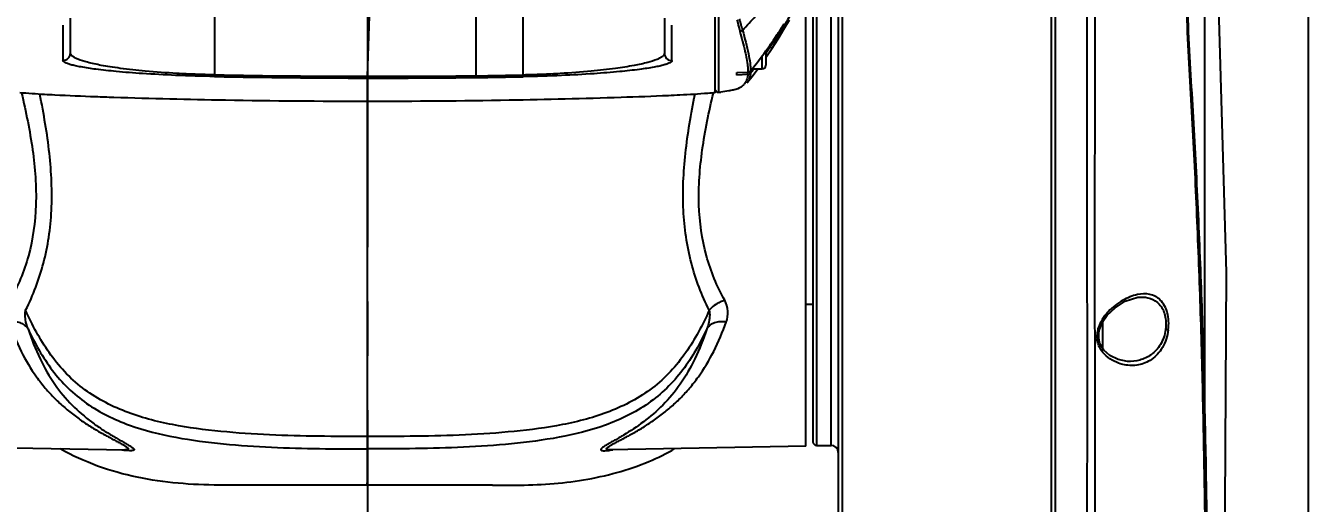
# Model space of a CAD drawing. Header units: millimetres. Extents: x 5828 to 6704, y 123 to 421.
# Drawn here: x 6461.91 to 6470.76, y 274.46 to 277.76 of the extents above; entities that cross this region are included whole.
import ezdxf

# ---------------------------------------------------------------- set-up
doc = ezdxf.new("R2010")
doc.units = ezdxf.units.MM
doc.linetypes.add('CENTER', pattern=[0.6, 0.375, -0.075, 0.075, -0.075])
for name, color, linetype in [('中心线', 7, 'Continuous'), ('外形图', 7, 'Continuous'), ('尺寸标注', 7, 'Continuous')]:
    doc.layers.add(name, color=color, linetype=linetype)
doc.styles.add('微软雅黑', font='msyh.ttc', dxfattribs={"height": 1.5})
doc.dimstyles.new('尺寸标注_1_20比例', dxfattribs={"dimtxt": 1.5, "dimasz": 1.25, "dimexe": 0.5, "dimexo": 0.4, "dimgap": 0.5, "dimtad": 1, "dimdec": 1, "dimlfac": 20, "dimdsep": 46, "dimtxsty": '微软雅黑', "dimcen": 0.09, "dimadec": 0, "dimazin": 0, "dimtp": 0.01, "dimtm": 0.01, "dimtfac": 1, "dimtdec": 1, "dimtofl": 0, "dimtmove": 0, "dimatfit": 3, "dimfxl": 1, "dimtolj": 1, "dimarcsym": 0})

# ---------------------------------------------------------------- blocks, each defined once
blk = doc.blocks.new('*D802')
at = {"layer": 'Defpoints', "color": 0}
for p in [(6470.0455, 286.8006), (6458.4959, 274.3372), (6470.0455, 274.3357)]:
    blk.add_point(p, dxfattribs=at)
at = {"layer": '尺寸标注', "color": 0, "lineweight": -2}
for p, q in [((6458.4959, 274.7372), (6458.4959, 287.3006)), ((6470.0455, 274.7357), (6470.0455, 287.3006)), ((6459.7459, 286.8006), (6468.7955, 286.8006))]:
    blk.add_line(p, q, dxfattribs=at)
at = {"layer": '尺寸标注', "color": 0}
for points in [[(6459.7459, 287.0089), (6459.7459, 286.5923), (6458.4959, 286.8006)], [(6468.7955, 286.5923), (6468.7955, 287.0089), (6470.0455, 286.8006)]]:
    blk.add_solid(points, dxfattribs=at)
at = {"layer": '尺寸标注', "color": 0, "insert": (6464.2273, 288.0758), "char_height": 1.5, "attachment_point": 5, "style": '微软雅黑'}
blk.add_mtext('\\A1;\\A1;230', dxfattribs=at)
blk = doc.blocks.new('*D803')
at = {"layer": 'Defpoints', "color": 0}
for p in [(6457.7723, 291.9396), (6457.7723, 248.7937), (6470.7605, 248.7922)]:
    blk.add_point(p, dxfattribs=at)
at = {"layer": '尺寸标注', "color": 0, "lineweight": -2}
for p, q in [((6457.7723, 249.1937), (6457.7723, 292.4396)), ((6470.7605, 249.1922), (6470.7605, 292.4396)), ((6469.5105, 291.9396), (6459.0223, 291.9396))]:
    blk.add_line(p, q, dxfattribs=at)
at = {"layer": '尺寸标注', "color": 0}
for points in [[(6459.0223, 292.1479), (6459.0223, 291.7312), (6457.7723, 291.9396)], [(6469.5105, 291.7312), (6469.5105, 292.1479), (6470.7605, 291.9396)]]:
    blk.add_solid(points, dxfattribs=at)
at = {"layer": '尺寸标注', "color": 0, "insert": (6464.0525, 293.2148), "char_height": 1.5, "attachment_point": 5, "style": '微软雅黑'}
blk.add_mtext('\\A1;\\A1;260', dxfattribs=at)

msp = doc.modelspace()

# ---------------------------------------------------------------- linework, layer by layer
at = {"layer": '中心线', "linetype": 'CENTER', "ltscale": 5}
msp.add_line((6464.2664, 284.1061), (6464.2664, 228.9513), dxfattribs=at)
at = {"layer": '外形图', "color": 7, "linetype": 'Continuous'}
for p, q in [((6466.6664, 277.2972), (6466.6664, 282.6769)), ((6466.6925, 277.3005), (6466.6925, 282.6736)), ((6468.9889, 265.6832), (6468.9889, 281.1103)), ((6469.0154, 269.1798), (6469.0152, 281.06)), ((6467.5164, 278.7179), (6467.5164, 274.3013)), ((6467.5429, 278.7213), (6467.5429, 274.3328)), ((6470.1965, 276.056), (6470.1219, 278.6372)), ((6467.4664, 274.8621), (6467.4664, 278.5857)), ((6464.2668, 277.4108), (6464.2906, 278.1106)), ((6467.3414, 278.1019), (6467.3414, 274.8871)), ((6467.3664, 278.1545), (6467.3664, 274.8621)), ((6467.2914, 274.856), (6467.2914, 278.006)), ((6462.2164, 277.5723), (6462.2164, 277.8133)), ((6463.2124, 277.4209), (6463.2131, 277.8621)), ((6465.0164, 277.4025), (6465.0164, 277.8621)), ((6465.3389, 277.8621), (6465.3399, 277.4196)), ((6466.3164, 277.8132), (6466.3164, 277.5702)), ((6462.1646, 277.7636), (6462.1646, 277.5224)), ((6466.3683, 277.5202), (6466.3683, 277.7633)), ((6466.9914, 277.4621), (6466.9914, 277.5522)), ((6467.0164, 277.5863), (6467.0164, 277.4871)), ((6467.0168, 277.5412), (6467.0602, 277.6061)), ((6467.0427, 277.6227), (6467.0427, 277.6227)), ((6467.0478, 277.6148), (6467.0536, 277.6229)), ((6467.0479, 277.6148), (6467.0536, 277.6229)), ((6466.9212, 277.4097), (6466.9604, 277.4621)), ((6466.9212, 277.4621), (6466.9914, 277.4621)), ((6467.0164, 277.5406), (6467.0168, 277.5412)), ((6464.2664, 277.2372), (6464.2664, 277.3989)), ((6465.0164, 277.4027), (6465.0164, 277.4026)), ((6465.0164, 277.4026), (6465.0164, 277.4025)), ((6466.8164, 277.4366), (6466.8928, 277.4402)), ((6466.8164, 277.4197), (6466.8164, 277.4366)), ((6466.892, 277.423), (6466.8164, 277.4197)), ((6466.8856, 277.3649), (6466.9212, 277.4097)), ((6466.888, 277.368), (6466.8856, 277.3649)), ((6466.6925, 277.3005), (6466.6941, 277.3006)), ((6464.2663, 274.6233), (6464.2664, 277.2459)), ((6467.2914, 275.8371), (6467.3414, 275.8371)), ((6469.2881, 275.4872), (6469.2879, 275.8371)), ((6469.2353, 275.5871), (6469.2352, 275.7371)), ((6469.316, 275.6564), (6469.3368, 275.71)), ((6469.3368, 275.71), (6469.3722, 275.7608)), ((6469.3389, 275.713), (6469.3389, 275.5373)), ((6469.3118, 275.6123), (6469.316, 275.6564)), ((6469.3225, 275.5642), (6469.3118, 275.6123)), ((6469.3139, 275.5951), (6469.3139, 275.6346)), ((6469.3495, 275.5201), (6469.3225, 275.5642)), ((6469.5129, 275.4425), (6469.5123, 275.4425)), ((6461.0914, 274.8586), (6462.5917, 274.8324)), ((6465.9383, 274.8286), (6465.9387, 274.8286)), ((6467.2914, 274.856), (6465.9412, 274.8324)), ((6465.9415, 274.83), (6465.9419, 274.8301)), ((6467.3664, 274.8621), (6467.4664, 274.8621)), ((6464.265, 274.5871), (6464.2663, 274.6233)), ((6464.265, 274.5871), (6464.1498, 274.5871)), ((6465.1294, 274.5872), (6465.2837, 274.5873)), ((6465.2837, 274.5873), (6465.2906, 274.5874)), ((6465.2837, 274.5873), (6465.2906, 274.5874))]:
    msp.add_line(p, q, dxfattribs=at)
for points in [[(6469.0152, 277.568), (6469.0152, 277.8739), (6469.0152, 278.2307), (6469.0151, 278.7176)], [(6467.0427, 277.6227), (6467.0593, 277.6465), (6467.0788, 277.675), (6467.0954, 277.6996), (6467.1094, 277.7208), (6467.1219, 277.7398), (6467.1436, 277.7734)], [(6467.0602, 277.6061), (6467.1013, 277.6708), (6467.1407, 277.7356), (6467.1789, 277.8008)], [(6469.0153, 269.8253), (6469.0154, 276.4659), (6469.0152, 277.568)], [(6469.9599, 267.0467), (6470.1678, 271.2201), (6470.1965, 276.056)], [(6469.3722, 275.7608), (6469.4261, 275.8123), (6469.4972, 275.8572), (6469.5843, 275.8848), (6469.5977, 275.8861)], [(6469.5123, 275.4425), (6469.4471, 275.4553), (6469.3911, 275.4831), (6469.3495, 275.5201)]]:
    msp.add_lwpolyline(points, dxfattribs=at)
for centre, radius, start, end in [((6463.5163, 280.0885), 4.3031, 326.23417, 327.25383), ((6463.8434, 279.8704), 3.9099, 324.9093, 326.22696), ((6462.1665, 277.5723), 0.05, 267.90164, 359.95569), ((6466.3664, 277.5701), 0.05, 179.91493, 272.13647), ((6464.6601, 279.2956), 2.9113, 320.63832, 324.0429), ((6464.6579, 279.2972), 2.9139, 324.04215, 324.92401), ((6464.7121, 279.2327), 2.8415, 324.19749, 324.5794), ((6464.7122, 279.2326), 2.8413, 324.57939, 325.29183), ((6464.7135, 279.2316), 2.8397, 320.95625, 321.44937), ((6466.9914, 277.4871), 0.025, 270, 0), ((6464.3296, 336.5445), 59.1456, 268.916595, 269.938784), ((6464.3304, 336.479), 59.0682, 268.915483, 269.938315), ((6464.338, 336.9566), 59.5577, 269.931127, 270.652658), ((6464.3388, 336.89), 59.4792, 269.930695, 270.652811), ((6464.1413, 335.3887), 57.9809, 270.864822, 271.184484), ((6464.1429, 335.4549), 58.059, 270.862057, 271.183339), ((6466.5238, 277.4302), 0.3687, 0.92081, 1.51572), ((6466.5787, 277.0626), 0.4968, 49.46782, 49.69905), ((6466.8908, 277.4481), 0.0251, 304.56365, 320.59666), ((6464.7137, 279.2314), 2.8394, 320.67658, 320.95625), ((6466.4785, 279.1977), 1.9092, 276.43644, 276.80363), ((6466.8005, 277.41), 0.0861, 310.19059, 319.56451), ((6469.6778, 275.5034), 0.4105, 136.4348, 137.06158), ((6469.569, 275.5893), 0.2716, 149.759, 161.90688), ((6469.5728, 275.5873), 0.2758, 148.22335, 149.7886), ((6469.4747, 275.6155), 0.1732, 178.08374, 184.76555), ((6469.4924, 275.6149), 0.1909, 166.83335, 178.0771), ((6469.5516, 275.5952), 0.2531, 161.9599, 165.54434), ((6469.5158, 273.6082), 2.0702, 82.27819, 82.80267), ((6467.3664, 274.8871), 0.025, 180, 270), ((6462.6907, 275.5365), 0.7144, 260.38697, 261.14465), ((6462.6759, 275.441), 0.6179, 261.13609, 262.20632), ((6462.6674, 275.3803), 0.5566, 262.22188, 262.37032), ((6465.867, 275.3707), 0.5468, 277.53606, 277.68852), ((6465.8552, 275.4556), 0.6325, 277.71281, 279.57841), ((6467.4664, 274.8121), 0.05, 0, 90), ((6464.5309, -143.3121), 417.8992, 89.91795, 90.036174)]:
    msp.add_arc(centre, radius, start, end, dxfattribs=at)
for points, knots in [([(6469.2352, 275.7371), (6469.235, 275.9655), (6469.2343, 276.4221), (6469.2356, 277.3407), (6469.2312, 278.2545), (6469.2324, 279.1439), (6469.2325, 279.7448), (6469.2338, 280.2568), (6469.2352, 280.565), (6469.2354, 280.6998)], [0, 0, 0, 0, 0.138079, 0.276006, 0.555312, 0.690498, 0.813658, 0.918553, 1, 1, 1, 1]), ([(6469.2879, 275.8371), (6469.2877, 276.0534), (6469.2869, 276.4856), (6469.2892, 277.2456), (6469.2891, 278.1117), (6469.2905, 279.0469), (6469.2891, 279.8725), (6469.2897, 280.3756), (6469.2893, 280.5938)], [0, 0, 0, 0, 0.136404, 0.272595, 0.479313, 0.682685, 0.862388, 1, 1, 1, 1]), ([(6469.9681, 279.6942), (6469.9549, 279.5178), (6469.9302, 279.1292), (6469.9093, 278.5115), (6469.914, 277.9563), (6469.9339, 277.5023), (6469.9625, 277.053), (6469.9888, 276.4923), (6470.0149, 275.8176), (6470.0327, 275.1404), (6470.0492, 274.2332), (6470.0533, 273.0949), (6470.0406, 271.7247), (6470.005, 270.3506), (6469.9663, 269.4337), (6469.9416, 268.975)], [0, 0, 0, 0, 0.049485, 0.108905, 0.172852, 0.204718, 0.236019, 0.298773, 0.361716, 0.424895, 0.488257, 0.615521, 0.743301, 0.871514, 1, 1, 1, 1]), ([(6469.9547, 268.9753), (6469.9811, 269.4344), (6470.0223, 270.3522), (6470.0584, 271.7277), (6470.0706, 273.0988), (6470.0645, 274.2377), (6470.0471, 275.1452), (6470.0278, 275.8225), (6470.0056, 276.3852), (6469.9838, 276.8341), (6469.9664, 277.1697), (6469.9438, 277.5066), (6469.9274, 277.8468), (6469.9208, 278.189), (6469.9226, 278.6282), (6469.9416, 279.125), (6469.9693, 279.5077), (6469.9838, 279.6801)], [0, 0, 0, 0, 0.128794, 0.257297, 0.385333, 0.512817, 0.576275, 0.63954, 0.70257, 0.734006, 0.765402, 0.7967, 0.828577, 0.86079, 0.892542, 0.951561, 1, 1, 1, 1]), ([(6466.855, 277.7281), (6466.8858, 277.7612), (6467.0057, 277.8938), (6467.1174, 278.034), (6467.1949, 278.1429)], [0, 0, 0, 0, 0.252431, 1, 1, 1, 1]), ([(6467.1942, 277.849), (6467.1761, 277.8163), (6467.1308, 277.7399), (6467.0827, 277.6652), (6467.0535, 277.6229)], [0, 0, 0, 0, 0.421421, 1, 1, 1, 1]), ([(6466.8169, 277.8011), (6466.8187, 277.794), (6466.8256, 277.7668), (6466.8319, 277.7396), (6466.8373, 277.7196)], [0, 0, 0, 0, 0.260874, 1, 1, 1, 1]), ([(6466.8319, 277.8069), (6466.8333, 277.8036), (6466.835, 277.7967), (6466.838, 277.7865), (6466.8413, 277.7766), (6466.847, 277.7572), (6466.8514, 277.741), (6466.855, 277.7282)], [0, 0, 0, 0, 0.132168, 0.260289, 0.387244, 0.51238, 1, 1, 1, 1]), ([(6466.8373, 277.7196), (6466.8495, 277.6748), (6466.8706, 277.5961), (6466.8868, 277.5159), (6466.8906, 277.481)], [0, 0, 0, 0, 0.569102, 1, 1, 1, 1]), ([(6466.8555, 277.7287), (6466.8703, 277.6745), (6466.8904, 277.5994), (6466.9075, 277.5056), (6466.9108, 277.4665), (6466.9106, 277.4489)], [0, 0, 0, 0, 0.58908, 0.815164, 1, 1, 1, 1]), ([(6463.2124, 277.4209), (6463.1678, 277.4214), (6463.0809, 277.4245), (6462.9208, 277.4318), (6462.7478, 277.4444), (6462.594, 277.4609), (6462.4932, 277.4755), (6462.4173, 277.4885), (6462.3426, 277.5043), (6462.2809, 277.5229), (6462.2466, 277.5388), (6462.2302, 277.5492), (6462.2194, 277.5599), (6462.2166, 277.5684), (6462.2167, 277.5722)], [0, 0, 0, 0, 0.130795, 0.254756, 0.469845, 0.638983, 0.708195, 0.768348, 0.864464, 0.932091, 0.956474, 0.975156, 0.988984, 1, 1, 1, 1]), ([(6466.3161, 277.5702), (6466.3162, 277.5665), (6466.3135, 277.558), (6466.303, 277.5475), (6466.2868, 277.5372), (6466.2531, 277.5216), (6466.1927, 277.5032), (6466.0968, 277.4826), (6465.9664, 277.4625), (6465.7959, 277.4437), (6465.6266, 277.4311), (6465.4694, 277.4233), (6465.3839, 277.4209), (6465.3399, 277.4196)], [0, 0, 0, 0, 0.011124, 0.025044, 0.043743, 0.068123, 0.1358, 0.231859, 0.361116, 0.529834, 0.744369, 0.868415, 1, 1, 1, 1]), ([(6467.0535, 277.6229), (6467.0536, 277.6232), (6467.0526, 277.6237), (6467.0515, 277.6248), (6467.0494, 277.6263), (6467.0479, 277.6274), (6467.047, 277.6281)], [0, 0, 0, 0, 0.090945, 0.312432, 0.625782, 1, 1, 1, 1]), ([(6463.2113, 277.4094), (6463.1217, 277.4111), (6462.9555, 277.4161), (6462.7288, 277.428), (6462.5454, 277.4422), (6462.4043, 277.4573), (6462.3108, 277.471), (6462.2532, 277.4825), (6462.2217, 277.4902), (6462.197, 277.498), (6462.1783, 277.506), (6462.1646, 277.5154), (6462.1646, 277.5223)], [0, 0, 0, 0, 0.253406, 0.469812, 0.641519, 0.773265, 0.870957, 0.908565, 0.93907, 0.962899, 0.98058, 1, 1, 1, 1]), ([(6466.3683, 277.5203), (6466.3683, 277.5136), (6466.3549, 277.5043), (6466.3365, 277.4964), (6466.3122, 277.4887), (6466.2813, 277.4811), (6466.2248, 277.4698), (6466.1332, 277.4563), (6465.995, 277.4413), (6465.8155, 277.4272), (6465.5932, 277.4153), (6465.4302, 277.4101), (6465.342, 277.4083)], [0, 0, 0, 0, 0.019439, 0.03721, 0.061171, 0.091725, 0.129234, 0.226902, 0.358563, 0.529876, 0.745765, 1, 1, 1, 1]), ([(6466.8906, 277.481), (6466.8909, 277.4774), (6466.8923, 277.4638), (6466.8927, 277.4502), (6466.8928, 277.4402)], [0, 0, 0, 0, 0.265149, 1, 1, 1, 1]), ([(6463.2124, 277.4214), (6463.2123, 277.4185), (6463.2122, 277.4148), (6463.2116, 277.411), (6463.2115, 277.4097), (6463.2113, 277.4094)], [0, 0, 0, 0, 0.711492, 0.911342, 1, 1, 1, 1]), ([(6464.2668, 277.4108), (6464.2668, 277.408), (6464.2665, 277.4041), (6464.2668, 277.4), (6464.2664, 277.3989)], [0, 0, 0, 0, 0.713359, 1, 1, 1, 1]), ([(6465.3399, 277.4203), (6465.3401, 277.4174), (6465.3404, 277.4136), (6465.3413, 277.4098), (6465.3416, 277.4085), (6465.342, 277.4083)], [0, 0, 0, 0, 0.705074, 0.905393, 1, 1, 1, 1]), ([(6466.8874, 277.396), (6466.8863, 277.392), (6466.8814, 277.3771), (6466.8736, 277.363), (6466.866, 277.3541)], [0, 0, 0, 0, 0.259659, 1, 1, 1, 1]), ([(6466.892, 277.423), (6466.8918, 277.4206), (6466.8909, 277.4115), (6466.8892, 277.4025), (6466.8874, 277.396)], [0, 0, 0, 0, 0.260532, 1, 1, 1, 1]), ([(6466.9012, 277.3919), (6466.9003, 277.3897), (6466.8967, 277.3813), (6466.892, 277.3734), (6466.8879, 277.3679)], [0, 0, 0, 0, 0.259484, 1, 1, 1, 1]), ([(6466.892, 277.423), (6466.8923, 277.4232), (6466.8923, 277.4247), (6466.8926, 277.4272), (6466.8926, 277.4313), (6466.8926, 277.4344), (6466.8925, 277.4361)], [0, 0, 0, 0, 0.085673, 0.289889, 0.601382, 1, 1, 1, 1]), ([(6466.9104, 277.4324), (6466.9101, 277.4286), (6466.9085, 277.4148), (6466.905, 277.4012), (6466.9012, 277.3919)], [0, 0, 0, 0, 0.271447, 1, 1, 1, 1]), ([(6466.9102, 277.4321), (6466.9103, 277.4324), (6466.9091, 277.4332), (6466.9078, 277.4348), (6466.9049, 277.4372), (6466.9028, 277.4391), (6466.9015, 277.4401)], [0, 0, 0, 0, 0.077824, 0.278732, 0.592384, 1, 1, 1, 1]), ([(6461.8789, 277.2962), (6461.9096, 277.1663), (6461.9625, 276.911), (6461.9914, 276.5315), (6461.9428, 276.1753), (6461.8542, 275.9611), (6461.8005, 275.8643)], [0, 0, 0, 0, 0.272695, 0.531897, 0.773802, 1, 1, 1, 1]), ([(6462.1094, 277.281), (6462.0854, 277.2823), (6462.0043, 277.2867), (6461.9233, 277.292), (6461.8665, 277.2972)], [0, 0, 0, 0, 0.296869, 1, 1, 1, 1]), ([(6461.9075, 275.7953), (6461.9597, 275.8989), (6462.0226, 276.0657), (6462.0706, 276.3003), (6462.0949, 276.5538), (6462.0786, 276.8864), (6462.0328, 277.1516), (6462.0054, 277.2866)], [0, 0, 0, 0, 0.228223, 0.347548, 0.47076, 0.728712, 1, 1, 1, 1]), ([(6462.5158, 277.2644), (6462.474, 277.2658), (6462.3385, 277.2705), (6462.203, 277.2762), (6462.1094, 277.281)], [0, 0, 0, 0, 0.30897, 1, 1, 1, 1]), ([(6466.4235, 277.281), (6466.397, 277.2797), (6466.2615, 277.2731), (6466.126, 277.268), (6466.017, 277.2644)], [0, 0, 0, 0, 0.196044, 1, 1, 1, 1]), ([(6466.6664, 277.2972), (6466.6499, 277.2957), (6466.569, 277.289), (6466.488, 277.2843), (6466.4235, 277.281)], [0, 0, 0, 0, 0.2042, 1, 1, 1, 1]), ([(6466.6254, 275.7953), (6466.5734, 275.8989), (6466.4877, 276.1243), (6466.4349, 276.4933), (6466.454, 276.8865), (6466.5001, 277.1518), (6466.5276, 277.2869)], [0, 0, 0, 0, 0.228244, 0.47056, 0.728627, 1, 1, 1, 1]), ([(6466.7324, 275.8643), (6466.6787, 275.9611), (6466.5901, 276.1753), (6466.5415, 276.5315), (6466.5704, 276.911), (6466.6233, 277.1663), (6466.654, 277.2962)], [0, 0, 0, 0, 0.226199, 0.468103, 0.727305, 1, 1, 1, 1]), ([(6466.775, 277.3125), (6466.7701, 277.3115), (6466.7468, 277.3073), (6466.7232, 277.3041), (6466.7047, 277.3019)], [0, 0, 0, 0, 0.2104, 1, 1, 1, 1]), ([(6466.7969, 277.3174), (6466.7953, 277.317), (6466.788, 277.3152), (6466.7806, 277.3136), (6466.775, 277.3125)], [0, 0, 0, 0, 0.230382, 1, 1, 1, 1]), ([(6466.856, 277.3442), (6466.8528, 277.3415), (6466.8351, 277.3287), (6466.8139, 277.3218), (6466.7969, 277.3174)], [0, 0, 0, 0, 0.192762, 1, 1, 1, 1]), ([(6464.2664, 277.2372), (6463.9401, 277.2372), (6463.3565, 277.242), (6462.773, 277.2557), (6462.5158, 277.2644)], [0, 0, 0, 0, 0.559118, 1, 1, 1, 1]), ([(6466.017, 277.2644), (6465.7599, 277.2557), (6465.1764, 277.242), (6464.5928, 277.2372), (6464.2664, 277.2372)], [0, 0, 0, 0, 0.440882, 1, 1, 1, 1]), ([(6466.7324, 275.8643), (6466.722, 275.8612), (6466.682, 275.846), (6466.6458, 275.8198), (6466.6254, 275.7953)], [0, 0, 0, 0, 0.254217, 1, 1, 1, 1]), ([(6466.7426, 275.714), (6466.7511, 275.7377), (6466.7599, 275.79), (6466.7451, 275.8414), (6466.7324, 275.8643)], [0, 0, 0, 0, 0.49029, 1, 1, 1, 1]), ([(6469.5813, 275.9035), (6469.5454, 275.8961), (6469.4717, 275.8654), (6469.4092, 275.8165), (6469.3804, 275.7862)], [0, 0, 0, 0, 0.467694, 1, 1, 1, 1]), ([(6469.7939, 275.6596), (6469.7986, 275.6997), (6469.7969, 275.7745), (6469.7553, 275.8562), (6469.7059, 275.8925), (6469.6525, 275.9112), (6469.609, 275.9091), (6469.5813, 275.9035)], [0, 0, 0, 0, 0.31293, 0.566213, 0.675329, 0.780775, 1, 1, 1, 1]), ([(6469.5997, 275.8862), (6469.6237, 275.8875), (6469.673, 275.8828), (6469.7397, 275.8391), (6469.7781, 275.7586), (6469.7799, 275.6953), (6469.7752, 275.6621)], [0, 0, 0, 0, 0.218688, 0.437809, 0.694545, 1, 1, 1, 1]), ([(6461.9238, 275.667), (6461.9158, 275.6874), (6461.9066, 275.7192), (6461.9032, 275.7629), (6461.9054, 275.7846), (6461.9075, 275.7953)], [0, 0, 0, 0, 0.502453, 0.751316, 1, 1, 1, 1]), ([(6464.2664, 274.9233), (6464.1539, 274.923), (6463.9287, 274.9241), (6463.5911, 274.9327), (6463.2541, 274.9551), (6462.9187, 274.9981), (6462.5911, 275.0839), (6462.3388, 275.2171), (6462.1726, 275.3693), (6462.0318, 275.5439), (6461.9526, 275.6933), (6461.9075, 275.7953)], [0, 0, 0, 0, 0.125266, 0.250531, 0.375794, 0.501057, 0.626306, 0.751088, 0.813484, 0.875922, 1, 1, 1, 1]), ([(6466.6253, 275.7953), (6466.6028, 275.7444), (6466.5538, 275.6438), (6466.466, 275.5006), (6466.3609, 275.3689), (6466.2356, 275.2555), (6466.0934, 275.1639), (6465.8885, 275.07), (6465.6146, 274.9984), (6465.2795, 274.9551), (6464.9422, 274.9327), (6464.6044, 274.9241), (6464.3791, 274.9231), (6464.2664, 274.9233)], [0, 0, 0, 0, 0.062017, 0.1242, 0.186485, 0.248848, 0.311273, 0.373799, 0.498912, 0.624156, 0.74943, 0.874714, 1, 1, 1, 1]), ([(6466.6254, 275.7953), (6466.6275, 275.7847), (6466.6318, 275.7411), (6466.6211, 275.6973), (6466.6091, 275.667)], [0, 0, 0, 0, 0.249368, 1, 1, 1, 1]), ([(6461.9238, 275.667), (6461.9185, 275.6763), (6461.9029, 275.6936), (6461.8706, 275.7101), (6461.8318, 275.7175), (6461.8043, 275.7162), (6461.7903, 275.7141)], [0, 0, 0, 0, 0.215562, 0.452785, 0.715794, 1, 1, 1, 1]), ([(6461.7903, 275.7141), (6461.8153, 275.645), (6461.8699, 275.5136), (6461.9595, 275.3626), (6462.0417, 275.2574), (6462.107, 275.1866), (6462.176, 275.1226), (6462.2475, 275.0651), (6462.3201, 275.014), (6462.3919, 274.969), (6462.4506, 274.9358), (6462.495, 274.912), (6462.5251, 274.8961), (6462.5524, 274.8819), (6462.5758, 274.8693), (6462.5924, 274.8597), (6462.6029, 274.8528), (6462.6087, 274.8486), (6462.6129, 274.8448), (6462.6155, 274.8415), (6462.6164, 274.8382), (6462.6145, 274.8355), (6462.611, 274.834), (6462.6033, 274.8324), (6462.5966, 274.8323), (6462.5917, 274.8324)], [0, 0, 0, 0, 0.174069, 0.336286, 0.414062, 0.490036, 0.564339, 0.636867, 0.707228, 0.774627, 0.837674, 0.866866, 0.893969, 0.918457, 0.939693, 0.956931, 0.963847, 0.969537, 0.973964, 0.977157, 0.979388, 0.981454, 0.984295, 0.988289, 1, 1, 1, 1]), ([(6465.9413, 274.8324), (6465.9363, 274.8323), (6465.9296, 274.8324), (6465.9219, 274.834), (6465.9183, 274.8355), (6465.9166, 274.8383), (6465.9175, 274.8415), (6465.9201, 274.8448), (6465.9243, 274.8486), (6465.93, 274.8529), (6465.9406, 274.8598), (6465.9573, 274.8694), (6465.9807, 274.882), (6466.0079, 274.8962), (6466.0381, 274.9121), (6466.0825, 274.9359), (6466.1411, 274.9691), (6466.213, 275.0141), (6466.2856, 275.0652), (6466.357, 275.1227), (6466.426, 275.1867), (6466.4913, 275.2575), (6466.5734, 275.3627), (6466.663, 275.5136), (6466.7176, 275.645), (6466.7426, 275.714)], [0, 0, 0, 0, 0.011806, 0.015831, 0.018652, 0.020695, 0.022943, 0.026148, 0.030559, 0.036241, 0.04317, 0.060457, 0.081702, 0.106188, 0.133323, 0.162536, 0.225564, 0.292947, 0.36329, 0.435788, 0.51007, 0.586019, 0.663773, 0.825959, 1, 1, 1, 1]), ([(6466.7426, 275.714), (6466.7286, 275.7162), (6466.7011, 275.7175), (6466.6622, 275.7101), (6466.63, 275.6936), (6466.6144, 275.6763), (6466.6091, 275.667)], [0, 0, 0, 0, 0.284206, 0.547215, 0.784438, 1, 1, 1, 1]), ([(6461.9237, 275.6669), (6461.9469, 275.6169), (6461.9975, 275.5187), (6462.0881, 275.3798), (6462.1975, 275.2546), (6462.326, 275.149), (6462.4693, 275.0646), (6462.6731, 274.978), (6462.9428, 274.9118), (6463.272, 274.8698), (6463.6031, 274.8476), (6463.9347, 274.8384), (6464.1559, 274.8375), (6464.2664, 274.8375)], [0, 0, 0, 0, 0.062349, 0.12478, 0.187215, 0.249665, 0.312127, 0.374643, 0.499641, 0.624711, 0.749806, 0.874902, 1, 1, 1, 1]), ([(6461.9238, 275.667), (6461.9477, 275.5962), (6461.9993, 275.4634), (6462.1009, 275.2848), (6462.2228, 275.1389), (6462.3369, 275.0409), (6462.4301, 274.9755), (6462.4869, 274.9399), (6462.5304, 274.9144), (6462.5603, 274.8973), (6462.5876, 274.8818), (6462.6115, 274.8681), (6462.6288, 274.8577), (6462.6401, 274.8501), (6462.6465, 274.8453), (6462.6514, 274.8411), (6462.6547, 274.8373), (6462.6567, 274.8339), (6462.656, 274.829), (6462.6476, 274.826), (6462.6351, 274.8252), (6462.6159, 274.826), (6462.6016, 274.8276), (6462.5935, 274.8287)], [0, 0, 0, 0, 0.185455, 0.352552, 0.507646, 0.654674, 0.724485, 0.790234, 0.820935, 0.849612, 0.875788, 0.898831, 0.917972, 0.925851, 0.932506, 0.937895, 0.942017, 0.944982, 0.947247, 0.953205, 0.963978, 0.979779, 1, 1, 1, 1]), ([(6466.6091, 275.667), (6466.5629, 275.5669), (6466.4813, 275.421), (6466.3353, 275.2545), (6466.164, 275.1139), (6465.9129, 274.9909), (6465.59, 274.9118), (6465.2608, 274.8698), (6464.9297, 274.8476), (6464.5981, 274.8385), (6464.377, 274.8375), (6464.2664, 274.8375)], [0, 0, 0, 0, 0.124685, 0.1872, 0.249693, 0.374461, 0.499487, 0.624604, 0.749733, 0.874867, 1, 1, 1, 1]), ([(6466.6092, 275.6669), (6466.5853, 275.5962), (6466.5331, 275.464), (6466.4323, 275.2852), (6466.3106, 275.1394), (6466.1765, 275.0242), (6466.071, 274.9547), (6466.0033, 274.9149), (6465.9734, 274.8978), (6465.946, 274.8823), (6465.9221, 274.8686), (6465.9047, 274.8581), (6465.8933, 274.8505), (6465.8867, 274.8457), (6465.8817, 274.8414), (6465.8783, 274.8376), (6465.8764, 274.8342), (6465.8766, 274.8293), (6465.8849, 274.826), (6465.8972, 274.8253), (6465.9161, 274.8259), (6465.9303, 274.8275), (6465.9383, 274.8286)], [0, 0, 0, 0, 0.185375, 0.352426, 0.507528, 0.654557, 0.790158, 0.820866, 0.849622, 0.87586, 0.898952, 0.918234, 0.926217, 0.932977, 0.93845, 0.942633, 0.94566, 0.947949, 0.953709, 0.964379, 0.980009, 1, 1, 1, 1]), ([(6469.3148, 275.5499), (6469.3097, 275.562), (6469.3047, 275.5791), (6469.3025, 275.5966), (6469.3021, 275.6011)], [0, 0, 0, 0, 0.743351, 1, 1, 1, 1]), ([(6469.3065, 275.6584), (6469.3078, 275.6581), (6469.3101, 275.6577), (6469.3132, 275.6568), (6469.3147, 275.6569), (6469.316, 275.6562), (6469.316, 275.6564)], [0, 0, 0, 0, 0.416836, 0.735265, 0.933324, 1, 1, 1, 1]), ([(6469.794, 275.6596), (6469.7886, 275.6169), (6469.7634, 275.5384), (6469.6863, 275.4515), (6469.5895, 275.4116), (6469.5229, 275.4127), (6469.4914, 275.4188)], [0, 0, 0, 0, 0.297827, 0.552094, 0.778064, 1, 1, 1, 1]), ([(6469.7752, 275.6621), (6469.7701, 275.6261), (6469.7476, 275.5595), (6469.6812, 275.4852), (6469.5989, 275.4464), (6469.541, 275.441), (6469.5129, 275.4425)], [0, 0, 0, 0, 0.289874, 0.544541, 0.775076, 1, 1, 1, 1]), ([(6469.2374, 270.8623), (6469.2374, 271.6521), (6469.236, 272.835), (6469.2347, 274.4099), (6469.2354, 275.1951), (6469.2353, 275.5871)], [0, 0, 0, 0, 0.501493, 0.751055, 1, 1, 1, 1]), ([(6469.3421, 275.5047), (6469.3338, 275.5148), (6469.324, 275.5297), (6469.3165, 275.5457), (6469.3148, 275.5499)], [0, 0, 0, 0, 0.742958, 1, 1, 1, 1]), ([(6469.2876, 270.9624), (6469.2879, 271.3412), (6469.2873, 272.0975), (6469.2879, 273.6058), (6469.2883, 274.7353), (6469.2881, 275.4872)], [0, 0, 0, 0, 0.251122, 0.501446, 1, 1, 1, 1]), ([(6469.4914, 275.4188), (6469.4778, 275.4214), (6469.4218, 275.4366), (6469.3699, 275.4704), (6469.3421, 275.5047)], [0, 0, 0, 0, 0.239493, 1, 1, 1, 1]), ([(6463.2435, 274.5875), (6463.1487, 274.5887), (6462.959, 274.5958), (6462.6768, 274.6364), (6462.4022, 274.7126), (6462.2287, 274.7912), (6462.1468, 274.8384)], [0, 0, 0, 0, 0.25027, 0.50044, 0.750424, 1, 1, 1, 1]), ([(6465.2906, 274.5874), (6465.3689, 274.5884), (6465.5254, 274.5937), (6465.759, 274.6204), (6465.9886, 274.6702), (6466.1371, 274.7207), (6466.2092, 274.751)], [0, 0, 0, 0, 0.250172, 0.500264, 0.750202, 1, 1, 1, 1]), ([(6464.1498, 274.5871), (6464.0742, 274.5872), (6463.9232, 274.5872), (6463.6967, 274.5873), (6463.4701, 274.5867), (6463.3191, 274.5865), (6463.2435, 274.5875)], [0, 0, 0, 0, 0.249996, 0.499993, 0.749981, 1, 1, 1, 1])]:
    msp.add_open_spline(points, degree=3, knots=knots, dxfattribs=at)
for points in [[(6466.855, 277.7282), (6466.8507, 277.7232), (6466.8439, 277.7199), (6466.8373, 277.7196)], [(6466.8923, 277.423), (6466.8968, 277.4233), (6466.9014, 277.4248), (6466.9051, 277.4274)], [(6466.911, 277.4493), (6466.9067, 277.4441), (6466.8998, 277.4406), (6466.8932, 277.4402)], [(6466.669, 277.3144), (6466.6705, 277.3116), (6466.6725, 277.3089), (6466.6748, 277.3068)], [(6466.6748, 277.3068), (6466.6772, 277.3047), (6466.6801, 277.303), (6466.6831, 277.3019)], [(6466.6831, 277.3019), (6466.6861, 277.3009), (6466.6893, 277.3004), (6466.6925, 277.3005)], [(6469.3773, 275.783), (6469.3628, 275.7674), (6469.3495, 275.7506), (6469.3383, 275.7325)], [(6466.2092, 274.751), (6466.2705, 274.7767), (6466.3304, 274.8061), (6466.3879, 274.8396)]]:
    msp.add_open_spline(points, degree=3, dxfattribs=at)

# ---------------------------------------------------------------- dimensions: what is measured, and where the dimension line sits
at = {"layer": '尺寸标注'}
for base, p1, p2, text, picture, middle in [((6457.7723, 291.9396), (6470.7605, 248.7922), (6457.7723, 248.7937), '\\A1;260', '*D803', (6464.0525, 291.9396)), ((6470.0455, 286.8006), (6458.4959, 274.3372), (6470.0455, 274.3357), '\\A1;230', '*D802', (6464.2273, 286.8006))]:
    dim = msp.add_linear_dim(base=base, p1=p1, p2=p2, text=text, dimstyle='尺寸标注_1_20比例', override={"dimtxsty": '微软雅黑'}, dxfattribs=at)
    dim.commit()
    dim.dimension.update_dxf_attribs({"geometry": picture, "text_midpoint": middle, "dimtype": 160})

doc.saveas('drawing.dxf')
